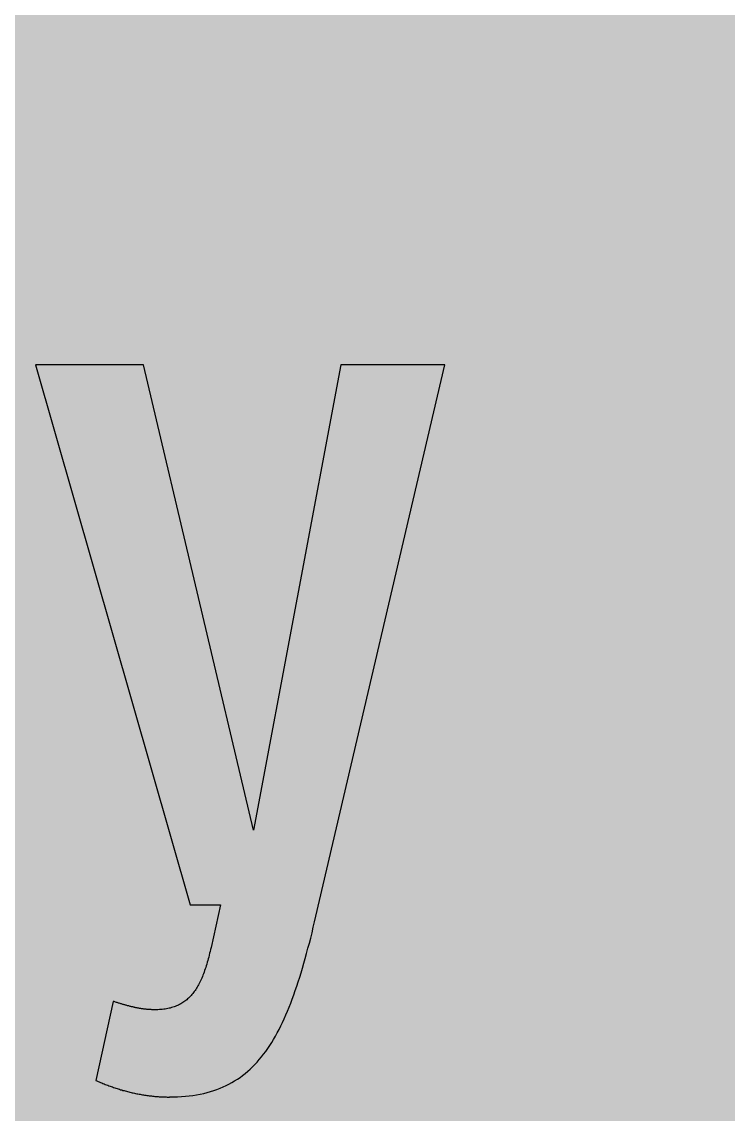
# Model space of a CAD drawing. Header units: millimetres. Extents: x 0 to 212, y 0 to 116.
# Drawn here: x 136.44 to 160.41, y 21.17 to 58.26 of the extents above; entities that cross this region are included whole.
import ezdxf

# ---------------------------------------------------------------- set-up
doc = ezdxf.new("R2010")
doc.units = ezdxf.units.MM

msp = doc.modelspace()

# ---------------------------------------------------------------- hatches: boundary and pattern name
for color, points in [(254, [(14.1633, 0.0536), (13.9878, 0.0533), (13.8125, 0.0559), (13.6373, 0.061), (13.462, 0.0686), (13.2893, 0.0787), (13.114, 0.0914), (12.9413, 0.1041), (12.7686, 0.1219), (12.5959, 0.1397), (12.4231, 0.16), (12.2504, 0.1829), (12.0777, 0.2057), (11.9075, 0.2337), (11.7373, 0.2616), (11.5672, 0.2921), (11.397, 0.3251), (11.2268, 0.3607), (11.0592, 0.3988), (10.8915, 0.4369), (10.7239, 0.4775), (10.5562, 0.5207), (10.3886, 0.5664), (10.2235, 0.6121), (10.0584, 0.6629), (9.8933, 0.7137), (9.7307, 0.7671), (9.5682, 0.8204), (9.4056, 0.8788), (9.2431, 0.9373), (9.083, 0.9982), (8.923, 1.0617), (8.763, 1.1252), (8.6055, 1.1938), (8.4455, 1.2624), (8.2906, 1.331), (8.1331, 1.4046), (7.9781, 1.4783), (7.8232, 1.5545), (7.6708, 1.6332), (7.5184, 1.7145), (7.366, 1.7958), (7.2161, 1.8796), (7.0663, 1.966), (6.919, 2.0523), (6.7716, 2.1438), (6.6243, 2.2352), (6.4795, 2.3266), (6.3348, 2.4232), (6.19, 2.5197), (6.0477, 2.6187), (5.908, 2.7178), (5.7683, 2.8194), (5.6286, 2.9235), (5.4915, 3.0302), (5.3543, 3.1369), (5.2197, 3.2461), (5.0851, 3.3579), (4.953, 3.4722), (4.8209, 3.5865), (4.6914, 3.7033), (4.5644, 3.8202), (4.4348, 3.9395), (4.3104, 4.0615), (4.1859, 4.1859), (4.0615, 4.3104), (3.9395, 4.4348), (3.8202, 4.5618), (3.7033, 4.6914), (3.5865, 4.8209), (3.4722, 4.953), (3.3579, 5.0851), (3.2487, 5.2197), (3.1369, 5.3543), (3.0302, 5.4915), (2.9235, 5.6286), (2.8194, 5.7683), (2.7178, 5.908), (2.6187, 6.0477), (2.5197, 6.19), (2.4232, 6.3348), (2.3266, 6.477), (2.2352, 6.6243), (2.1438, 6.7691), (2.0523, 6.919), (1.966, 7.0663), (1.8796, 7.2161), (1.7958, 7.366), (1.7145, 7.5184), (1.6332, 7.6708), (1.5545, 7.8232), (1.4783, 7.9781), (1.4046, 8.1331), (1.331, 8.2906), (1.2598, 8.4455), (1.1913, 8.603), (1.1252, 8.763), (1.0592, 8.923), (0.9982, 9.083), (0.9373, 9.2431), (0.8763, 9.4056), (0.8204, 9.5682), (0.7645, 9.7307), (0.7112, 9.8933), (0.6604, 10.0584), (0.6121, 10.2235), (0.5639, 10.3911), (0.5207, 10.5562), (0.4775, 10.7239), (0.4343, 10.8915), (0.3962, 11.0592), (0.3607, 11.2268), (0.3251, 11.397), (0.2921, 11.5672), (0.2616, 11.7373), (0.2311, 11.9075), (0.2057, 12.0802), (0.1803, 12.2504), (0.1575, 12.4231), (0.1372, 12.5959), (0.1194, 12.7686), (0.1041, 12.9413), (0.0889, 13.1166), (0.0787, 13.2893), (0.0686, 13.4645), (0.061, 13.6373), (0.0559, 13.8125), (0.0508, 13.9878), (0.0508, 14.163), (0.0522, 102.3592), (0.0508, 102.5322), (0.0559, 102.7074), (0.061, 102.8827), (0.0686, 103.058), (0.0787, 103.2307), (0.0889, 103.4059), (0.1041, 103.5787), (0.1194, 103.7514), (0.1372, 103.9241), (0.1575, 104.0968), (0.1803, 104.2695), (0.2057, 104.4423), (0.2311, 104.6124), (0.2616, 104.7826), (0.2921, 104.9528), (0.3251, 105.123), (0.3607, 105.2932), (0.3962, 105.4608), (0.4343, 105.6284), (0.4775, 105.7961), (0.5207, 105.9637), (0.5639, 106.1314), (0.6121, 106.2965), (0.6604, 106.4616), (0.7112, 106.6267), (0.7645, 106.7892), (0.8204, 106.9518), (0.8763, 107.1143), (0.9373, 107.2769), (0.9982, 107.4369), (1.0592, 107.5969), (1.1252, 107.757), (1.1913, 107.9144), (1.2598, 108.0745), (1.331, 108.2294), (1.4046, 108.3869), (1.4783, 108.5418), (1.5545, 108.6968), (1.6332, 108.8492), (1.7145, 109.0016), (1.7958, 109.154), (1.8796, 109.3038), (1.966, 109.4537), (2.0523, 109.601), (2.1438, 109.7483), (2.2352, 109.8956), (2.3266, 110.0404), (2.4232, 110.1852), (2.5197, 110.33), (2.6187, 110.4722), (2.7178, 110.6119), (2.8194, 110.7516), (2.9235, 110.8913), (3.0302, 111.0285), (3.1369, 111.1656), (3.2487, 111.3003), (3.3579, 111.4349), (3.4722, 111.567), (3.5865, 111.699), (3.7033, 111.8286), (3.8202, 111.9556), (3.9395, 112.0851), (4.0615, 112.2096), (4.1859, 112.334), (4.3104, 112.4585), (4.4348, 112.5804), (4.5644, 112.6998), (4.6914, 112.8166), (4.8209, 112.9335), (4.953, 113.0478), (5.0851, 113.1621), (5.2197, 113.2713), (5.3543, 113.3831), (5.4915, 113.4897), (5.6286, 113.5964), (5.7683, 113.7006), (5.908, 113.8022), (6.0477, 113.9012), (6.19, 114.0003), (6.3348, 114.0968), (6.4795, 114.1933), (6.6243, 114.2848), (6.7716, 114.3762), (6.919, 114.4676), (7.0663, 114.554), (7.2161, 114.6404), (7.366, 114.7242), (7.5184, 114.8055), (7.6708, 114.8867), (7.8232, 114.9655), (7.9781, 115.0417), (8.1331, 115.1153), (8.2906, 115.189), (8.4455, 115.2601), (8.6055, 115.3287), (8.763, 115.3947), (8.923, 115.4608), (9.083, 115.5217), (9.2431, 115.5827), (9.4056, 115.6437), (9.5682, 115.6995), (9.7307, 115.7554), (9.8933, 115.8088), (10.0584, 115.8596), (10.2235, 115.9078), (10.3886, 115.9561), (10.5562, 115.9993), (10.7239, 116.0424), (10.8915, 116.0856), (11.0592, 116.1237), (11.2268, 116.1593), (11.397, 116.1948), (11.5672, 116.2279), (11.7373, 116.2583), (11.9075, 116.2888), (12.0777, 116.3142), (12.2504, 116.3396), (12.4231, 116.3625), (12.5959, 116.3828), (12.7686, 116.4006), (12.9413, 116.4158), (13.114, 116.4311), (13.2893, 116.4412), (13.462, 116.4514), (13.6373, 116.459), (13.8125, 116.4641), (13.9878, 116.4692), (14.163, 116.4692), (197.6078, 116.4703), (197.7822, 116.4692), (197.9574, 116.4641), (198.1327, 116.459), (198.3054, 116.4514), (198.4807, 116.4412), (198.6534, 116.4311), (198.8287, 116.4158), (199.0014, 116.4006), (199.1741, 116.3828), (199.3468, 116.3625), (199.5195, 116.3396), (199.6897, 116.3142), (199.8624, 116.2888), (200.0326, 116.2583), (200.2028, 116.2279), (200.373, 116.1948), (200.5432, 116.1593), (200.7108, 116.1237), (200.8784, 116.0856), (201.0461, 116.0424), (201.2137, 115.9993), (201.3788, 115.9561), (201.5465, 115.9078), (201.7116, 115.8596), (201.8767, 115.8088), (202.0392, 115.7554), (202.2018, 115.6995), (202.3643, 115.6437), (202.5269, 115.5827), (202.6869, 115.5217), (202.8469, 115.4608), (203.007, 115.3947), (203.167, 115.3287), (203.3245, 115.2601), (203.4794, 115.189), (203.6369, 115.1153), (203.7918, 115.0417), (203.9468, 114.9655), (204.0992, 114.8867), (204.2516, 114.8055), (204.404, 114.7242), (204.5538, 114.6404), (204.7037, 114.554), (204.8535, 114.4676), (205.0009, 114.3762), (205.1456, 114.2848), (205.293, 114.1933), (205.4352, 114.0968), (205.58, 114.0003), (205.7222, 113.9012), (205.8619, 113.8022), (206.0016, 113.7006), (206.1413, 113.5964), (206.2785, 113.4897), (206.4156, 113.3831), (206.5503, 113.2713), (206.6849, 113.1621), (206.817, 113.0478), (206.949, 112.9335), (207.0786, 112.8166), (207.2081, 112.6998), (207.3351, 112.5804), (207.4596, 112.4585), (207.584, 112.334), (207.7085, 112.2096), (207.8304, 112.0851), (207.9498, 111.9556), (208.0666, 111.8286), (208.1835, 111.699), (208.2978, 111.567), (208.4121, 111.4349), (208.5238, 111.3003), (208.6331, 111.1656), (208.7397, 111.0285), (208.8464, 110.8913), (208.9506, 110.7516), (209.0522, 110.6119), (209.1512, 110.4722), (209.2503, 110.33), (209.3468, 110.1852), (209.4433, 110.0404), (209.5348, 109.8956), (209.6262, 109.7483), (209.7176, 109.601), (209.804, 109.4537), (209.8904, 109.3038), (209.9742, 109.154), (210.0555, 109.0016), (210.1367, 108.8492), (210.2155, 108.6968), (210.2917, 108.5418), (210.3653, 108.3869), (210.439, 108.2294), (210.5076, 108.0745), (210.5762, 107.9144), (210.6447, 107.757), (210.7082, 107.5969), (210.7717, 107.4369), (210.8327, 107.2769), (210.8911, 107.1143), (210.9495, 106.9518), (211.0029, 106.7892), (211.0562, 106.6267), (211.107, 106.4616), (211.1578, 106.2965), (211.2035, 106.1314), (211.2493, 105.9637), (211.2924, 105.7961), (211.3331, 105.6284), (211.3712, 105.4608), (211.4093, 105.2932), (211.4448, 105.123), (211.4779, 104.9528), (211.5083, 104.7826), (211.5363, 104.6124), (211.5642, 104.4423), (211.5871, 104.2695), (211.6099, 104.0968), (211.6303, 103.9241), (211.648, 103.7514), (211.6658, 103.5787), (211.6785, 103.4059), (211.6912, 103.2307), (211.7014, 103.058), (211.709, 102.8827), (211.7141, 102.7074), (211.7166, 102.5322), (211.7166, 102.3569), (211.7189, 14.1647), (211.7166, 13.9878), (211.7141, 13.8125), (211.709, 13.6373), (211.7014, 13.4645), (211.6912, 13.2893), (211.6785, 13.1166), (211.6658, 12.9413), (211.648, 12.7686), (211.6303, 12.5959), (211.6099, 12.4231), (211.5871, 12.2504), (211.5642, 12.0802), (211.5363, 11.9075), (211.5083, 11.7373), (211.4779, 11.5672), (211.4448, 11.397), (211.4093, 11.2268), (211.3712, 11.0592), (211.3331, 10.8915), (211.2924, 10.7239), (211.2493, 10.5562), (211.2035, 10.3911), (211.1578, 10.2235), (211.107, 10.0584), (211.0562, 9.8933), (211.0029, 9.7307), (210.9495, 9.5682), (210.8911, 9.4056), (210.8327, 9.2431), (210.7717, 9.083), (210.7082, 8.923), (210.6447, 8.763), (210.5762, 8.603), (210.5076, 8.4455), (210.439, 8.2906), (210.3653, 8.1331), (210.2917, 7.9781), (210.2155, 7.8232), (210.1367, 7.6708), (210.0555, 7.5184), (209.9742, 7.366), (209.8904, 7.2161), (209.804, 7.0663), (209.7176, 6.919), (209.6262, 6.7691), (209.5348, 6.6243), (209.4433, 6.477), (209.3468, 6.3348), (209.2503, 6.19), (209.1512, 6.0477), (209.0522, 5.908), (208.9506, 5.7683), (208.8464, 5.6286), (208.7397, 5.4915), (208.6331, 5.3543), (208.5238, 5.2197), (208.4121, 5.0851), (208.2978, 4.953), (208.1835, 4.8209), (208.0666, 4.6914), (207.9498, 4.5618), (207.8304, 4.4348), (207.7085, 4.3104), (207.584, 4.1859), (207.4596, 4.0615), (207.3351, 3.9395), (207.2081, 3.8202), (207.0786, 3.7033), (206.949, 3.5865), (206.817, 3.4722), (206.6849, 3.3579), (206.5503, 3.2461), (206.4156, 3.1369), (206.2785, 3.0302), (206.1413, 2.9235), (206.0016, 2.8194), (205.8619, 2.7178), (205.7222, 2.6187), (205.58, 2.5197), (205.4352, 2.4232), (205.293, 2.3266), (205.1456, 2.2352), (205.0009, 2.1438), (204.8535, 2.0523), (204.7037, 1.966), (204.5538, 1.8796), (204.404, 1.7958), (204.2516, 1.7145), (204.0992, 1.6332), (203.9468, 1.5545), (203.7918, 1.4783), (203.6369, 1.4046), (203.4794, 1.331), (203.3245, 1.2624), (203.167, 1.1938), (203.007, 1.1252), (202.8469, 1.0617), (202.6869, 0.9982), (202.5269, 0.9373), (202.3643, 0.8788), (202.2018, 0.8204), (202.0392, 0.7671), (201.8767, 0.7137), (201.7116, 0.6629), (201.5465, 0.6121), (201.3788, 0.5664), (201.2137, 0.5207), (201.0461, 0.4775), (200.8784, 0.4369), (200.7108, 0.3988), (200.5432, 0.3607), (200.373, 0.3251), (200.2028, 0.2921), (200.0326, 0.2616), (199.8624, 0.2337), (199.6897, 0.2057), (199.5195, 0.1829), (199.3468, 0.16), (199.1741, 0.1397), (199.0014, 0.1219), (198.8287, 0.1041), (198.6534, 0.0914), (198.4807, 0.0787), (198.3054, 0.0686), (198.1327, 0.061), (197.9574, 0.0559), (197.7822, 0.0533), (197.6069, 0.0533)]), (59, [(141.4459, 21.7494), (141.5847, 21.75), (141.7244, 21.7551), (141.859, 21.7627), (141.9911, 21.7729), (142.1181, 21.7856), (142.2451, 21.8034), (142.3695, 21.8237), (142.4915, 21.8465), (142.6083, 21.8719), (142.7251, 21.8999), (142.8394, 21.9329), (142.9487, 21.9659), (143.0579, 22.004), (143.1646, 22.0447), (143.2662, 22.0904), (143.3678, 22.1361), (143.4668, 22.1869), (143.5633, 22.2402), (143.6599, 22.2961), (143.7513, 22.3545), (143.8427, 22.4155), (143.9291, 22.4815), (144.0155, 22.5501), (144.1018, 22.6212), (144.1831, 22.6949), (144.2644, 22.7711), (144.3431, 22.8524), (144.4219, 22.9337), (144.4955, 23.02), (144.5692, 23.1089), (144.6428, 23.2004), (144.714, 23.2969), (144.7825, 23.3934), (144.8486, 23.495), (144.9172, 23.5991), (144.9807, 23.7058), (145.0442, 23.815), (145.1077, 23.9268), (145.1686, 24.0436), (145.227, 24.1605), (145.2855, 24.2824), (145.3439, 24.4069), (145.3998, 24.5339), (145.4556, 24.6634), (145.509, 24.798), (145.5623, 24.9352), (145.6157, 25.0723), (145.6665, 25.2146), (145.7173, 25.3594), (145.7681, 25.5092), (145.8189, 25.6591), (145.8671, 25.814), (145.9154, 25.969), (145.9636, 26.129), (146.0094, 26.2915), (146.0576, 26.4566), (146.1033, 26.6268), (146.1491, 26.797), (146.1948, 26.9723), (146.2405, 27.1475), (146.2862, 27.3279), (146.3294, 27.5107), (146.3751, 27.6962), (146.4183, 27.8867), (150.7945, 46.6189), (147.2667, 46.6189), (144.3041, 30.8155), (140.564, 46.6189), (136.8958, 46.6189), (142.1515, 28.2758), (143.1756, 28.2758), (142.857, 26.8287), (142.842, 26.7614), (142.8267, 26.6929), (142.809, 26.6294), (142.7937, 26.5659), (142.7785, 26.5024), (142.7632, 26.4414), (142.7455, 26.3804), (142.7302, 26.322), (142.7124, 26.2636), (142.6947, 26.2052), (142.6769, 26.1493), (142.6591, 26.096), (142.6413, 26.0401), (142.621, 25.9893), (142.6032, 25.9359), (142.5829, 25.8851), (142.5626, 25.8369), (142.5423, 25.7886), (142.5219, 25.7404), (142.5016, 25.6946), (142.4788, 25.6515), (142.4584, 25.6057), (142.4356, 25.5626), (142.4127, 25.5219), (142.3873, 25.4813), (142.3645, 25.4406), (142.3391, 25.4025), (142.3137, 25.3644), (142.2883, 25.3289), (142.2629, 25.2933), (142.2349, 25.2603), (142.207, 25.2273), (142.179, 25.1943), (142.1511, 25.1638), (142.1232, 25.1333), (142.0927, 25.1054), (142.0622, 25.0774), (142.0317, 25.0495), (141.9987, 25.0241), (141.9657, 24.9987), (141.9327, 24.9758), (141.8996, 24.953), (141.8641, 24.9301), (141.8285, 24.9098), (141.793, 24.8895), (141.7574, 24.8717), (141.7193, 24.8539), (141.6812, 24.8387), (141.6406, 24.8234), (141.6025, 24.8082), (141.5618, 24.7955), (141.5186, 24.7828), (141.4755, 24.7701), (141.4323, 24.7599), (141.3891, 24.7498), (141.3434, 24.7421), (141.2977, 24.7345), (141.2519, 24.7294), (141.2037, 24.7244), (141.1554, 24.7193), (141.1046, 24.7142), (141.0564, 24.7117), (141.003, 24.7117), (140.9522, 24.7117), (140.9294, 24.7117), (140.909, 24.7117), (140.8862, 24.7117), (140.8659, 24.7117), (140.8455, 24.7117), (140.8252, 24.7142), (140.8024, 24.7142), (140.782, 24.7167), (140.7617, 24.7167), (140.7414, 24.7193), (140.7185, 24.7193), (140.6982, 24.7218), (140.6779, 24.7244), (140.6576, 24.7269), (140.6373, 24.7269), (140.6169, 24.7294), (140.5966, 24.732), (140.5763, 24.7345), (140.556, 24.7371), (140.5331, 24.7396), (140.5128, 24.7447), (140.4925, 24.7472), (140.4722, 24.7498), (140.4518, 24.7548), (140.4315, 24.7574), (140.4112, 24.7599), (140.3909, 24.765), (140.368, 24.7675), (140.3477, 24.7726), (140.3274, 24.7777), (140.3071, 24.7802), (140.2842, 24.7853), (140.2639, 24.7904), (140.2436, 24.7955), (140.2207, 24.8006), (140.2004, 24.8056), (140.1775, 24.8107), (140.1572, 24.8158), (140.1343, 24.8209), (140.114, 24.826), (140.0912, 24.831), (140.0683, 24.8387), (140.048, 24.8437), (140.0251, 24.8488), (140.0023, 24.8564), (139.9794, 24.8615), (139.9565, 24.8691), (139.9337, 24.8742), (139.9108, 24.8818), (139.888, 24.8869), (139.8651, 24.8945), (139.8397, 24.9022), (139.8168, 24.9098), (139.7914, 24.9149), (139.7686, 24.9225), (139.7432, 24.9301), (139.7203, 24.9377), (139.6949, 24.9453), (139.6695, 24.953), (139.6441, 24.9606), (139.6187, 24.9682), (139.5933, 24.9758), (139.5654, 24.986), (139.54, 24.9936), (138.9422, 22.3128), (138.9812, 22.2936), (139.0244, 22.2758), (139.065, 22.258), (139.1056, 22.2402), (139.1463, 22.225), (139.1869, 22.2072), (139.2276, 22.192), (139.2682, 22.1767), (139.3088, 22.1615), (139.3495, 22.1463), (139.3901, 22.131), (139.4308, 22.1158), (139.4689, 22.1005), (139.5095, 22.0878), (139.5501, 22.0726), (139.5908, 22.0599), (139.6289, 22.0472), (139.6695, 22.0345), (139.7102, 22.0218), (139.7483, 22.0091), (139.7889, 21.9964), (139.827, 21.9862), (139.8676, 21.9735), (139.9057, 21.9634), (139.9464, 21.9532), (139.9845, 21.9431), (140.0251, 21.9329), (140.0632, 21.9227), (140.1013, 21.9126), (140.142, 21.9024), (140.1801, 21.8948), (140.2182, 21.8846), (140.2588, 21.877), (140.2969, 21.8669), (140.335, 21.8592), (140.3731, 21.8516), (140.4137, 21.844), (140.4518, 21.8389), (140.4899, 21.8313), (140.528, 21.8237), (140.5661, 21.8186), (140.6042, 21.811), (140.6423, 21.8059), (140.683, 21.8008), (140.7211, 21.7957), (140.7592, 21.7907), (140.7973, 21.7856), (140.8354, 21.783), (140.8735, 21.778), (140.9116, 21.7729), (140.9497, 21.7703), (140.9878, 21.7678), (141.0259, 21.7627), (141.064, 21.7602), (141.1021, 21.7576), (141.1402, 21.7576), (141.1783, 21.7551), (141.2164, 21.7526), (141.2545, 21.7526), (141.2926, 21.75), (141.3307, 21.75), (141.3688, 21.7475), (141.4069, 21.7475), (141.445, 21.7475)])]:
    msp.add_hatch(color=color).paths.add_polyline_path(points)

# ---------------------------------------------------------------- linework, layer by layer
at = {"color": 59}
msp.add_lwpolyline([(141.4459, 21.7494), (141.5847, 21.75), (141.7244, 21.7551), (141.859, 21.7627), (141.9911, 21.7729), (142.1181, 21.7856), (142.2451, 21.8034), (142.3695, 21.8237), (142.4915, 21.8465), (142.6083, 21.8719), (142.7251, 21.8999), (142.8394, 21.9329), (142.9487, 21.9659), (143.0579, 22.004), (143.1646, 22.0447), (143.2662, 22.0904), (143.3678, 22.1361), (143.4668, 22.1869), (143.5633, 22.2402), (143.6599, 22.2961), (143.7513, 22.3545), (143.8427, 22.4155), (143.9291, 22.4815), (144.0155, 22.5501), (144.1018, 22.6212), (144.1831, 22.6949), (144.2644, 22.7711), (144.3431, 22.8524), (144.4219, 22.9337), (144.4955, 23.02), (144.5692, 23.1089), (144.6428, 23.2004), (144.714, 23.2969), (144.7825, 23.3934), (144.8486, 23.495), (144.9172, 23.5991), (144.9807, 23.7058), (145.0442, 23.815), (145.1077, 23.9268), (145.1686, 24.0436), (145.227, 24.1605), (145.2855, 24.2824), (145.3439, 24.4069), (145.3998, 24.5339), (145.4556, 24.6634), (145.509, 24.798), (145.5623, 24.9352), (145.6157, 25.0723), (145.6665, 25.2146), (145.7173, 25.3594), (145.7681, 25.5092), (145.8189, 25.6591), (145.8671, 25.814), (145.9154, 25.969), (145.9636, 26.129), (146.0094, 26.2915), (146.0576, 26.4566), (146.1033, 26.6268), (146.1491, 26.797), (146.1948, 26.9723), (146.2405, 27.1475), (146.2862, 27.3279), (146.3294, 27.5107), (146.3751, 27.6962), (146.4183, 27.8867), (150.7945, 46.6189), (147.2667, 46.6189), (144.3041, 30.8155), (140.564, 46.6189), (136.8958, 46.6189), (142.1515, 28.2758), (143.1756, 28.2758), (142.857, 26.8287), (142.842, 26.7614), (142.8267, 26.6929), (142.809, 26.6294), (142.7937, 26.5659), (142.7785, 26.5024), (142.7632, 26.4414), (142.7455, 26.3804), (142.7302, 26.322), (142.7124, 26.2636), (142.6947, 26.2052), (142.6769, 26.1493), (142.6591, 26.096), (142.6413, 26.0401), (142.621, 25.9893), (142.6032, 25.9359), (142.5829, 25.8851), (142.5626, 25.8369), (142.5423, 25.7886), (142.5219, 25.7404), (142.5016, 25.6946), (142.4788, 25.6515), (142.4584, 25.6057), (142.4356, 25.5626), (142.4127, 25.5219), (142.3873, 25.4813), (142.3645, 25.4406), (142.3391, 25.4025), (142.3137, 25.3644), (142.2883, 25.3289), (142.2629, 25.2933), (142.2349, 25.2603), (142.207, 25.2273), (142.179, 25.1943), (142.1511, 25.1638), (142.1232, 25.1333), (142.0927, 25.1054), (142.0622, 25.0774), (142.0317, 25.0495), (141.9987, 25.0241), (141.9657, 24.9987), (141.9327, 24.9758), (141.8996, 24.953), (141.8641, 24.9301), (141.8285, 24.9098), (141.793, 24.8895), (141.7574, 24.8717), (141.7193, 24.8539), (141.6812, 24.8387), (141.6406, 24.8234), (141.6025, 24.8082), (141.5618, 24.7955), (141.5186, 24.7828), (141.4755, 24.7701), (141.4323, 24.7599), (141.3891, 24.7498), (141.3434, 24.7421), (141.2977, 24.7345), (141.2519, 24.7294), (141.2037, 24.7244), (141.1554, 24.7193), (141.1046, 24.7142), (141.0564, 24.7117), (141.003, 24.7117), (140.9522, 24.7117), (140.9294, 24.7117), (140.909, 24.7117), (140.8862, 24.7117), (140.8659, 24.7117), (140.8455, 24.7117), (140.8252, 24.7142), (140.8024, 24.7142), (140.782, 24.7167), (140.7617, 24.7167), (140.7414, 24.7193), (140.7185, 24.7193), (140.6982, 24.7218), (140.6779, 24.7244), (140.6576, 24.7269), (140.6373, 24.7269), (140.6169, 24.7294), (140.5966, 24.732), (140.5763, 24.7345), (140.556, 24.7371), (140.5331, 24.7396), (140.5128, 24.7447), (140.4925, 24.7472), (140.4722, 24.7498), (140.4518, 24.7548), (140.4315, 24.7574), (140.4112, 24.7599), (140.3909, 24.765), (140.368, 24.7675), (140.3477, 24.7726), (140.3274, 24.7777), (140.3071, 24.7802), (140.2842, 24.7853), (140.2639, 24.7904), (140.2436, 24.7955), (140.2207, 24.8006), (140.2004, 24.8056), (140.1775, 24.8107), (140.1572, 24.8158), (140.1343, 24.8209), (140.114, 24.826), (140.0912, 24.831), (140.0683, 24.8387), (140.048, 24.8437), (140.0251, 24.8488), (140.0023, 24.8564), (139.9794, 24.8615), (139.9565, 24.8691), (139.9337, 24.8742), (139.9108, 24.8818), (139.888, 24.8869), (139.8651, 24.8945), (139.8397, 24.9022), (139.8168, 24.9098), (139.7914, 24.9149), (139.7686, 24.9225), (139.7432, 24.9301), (139.7203, 24.9377), (139.6949, 24.9453), (139.6695, 24.953), (139.6441, 24.9606), (139.6187, 24.9682), (139.5933, 24.9758), (139.5654, 24.986), (139.54, 24.9936), (138.9422, 22.3128), (138.9812, 22.2936), (139.0244, 22.2758), (139.065, 22.258), (139.1056, 22.2402), (139.1463, 22.225), (139.1869, 22.2072), (139.2276, 22.192), (139.2682, 22.1767), (139.3088, 22.1615), (139.3495, 22.1463), (139.3901, 22.131), (139.4308, 22.1158), (139.4689, 22.1005), (139.5095, 22.0878), (139.5501, 22.0726), (139.5908, 22.0599), (139.6289, 22.0472), (139.6695, 22.0345), (139.7102, 22.0218), (139.7483, 22.0091), (139.7889, 21.9964), (139.827, 21.9862), (139.8676, 21.9735), (139.9057, 21.9634), (139.9464, 21.9532), (139.9845, 21.9431), (140.0251, 21.9329), (140.0632, 21.9227), (140.1013, 21.9126), (140.142, 21.9024), (140.1801, 21.8948), (140.2182, 21.8846), (140.2588, 21.877), (140.2969, 21.8669), (140.335, 21.8592), (140.3731, 21.8516), (140.4137, 21.844), (140.4518, 21.8389), (140.4899, 21.8313), (140.528, 21.8237), (140.5661, 21.8186), (140.6042, 21.811), (140.6423, 21.8059), (140.683, 21.8008), (140.7211, 21.7957), (140.7592, 21.7907), (140.7973, 21.7856), (140.8354, 21.783), (140.8735, 21.778), (140.9116, 21.7729), (140.9497, 21.7703), (140.9878, 21.7678), (141.0259, 21.7627), (141.064, 21.7602), (141.1021, 21.7576), (141.1402, 21.7576), (141.1783, 21.7551), (141.2164, 21.7526), (141.2545, 21.7526), (141.2926, 21.75), (141.3307, 21.75), (141.3688, 21.7475), (141.4069, 21.7475), (141.445, 21.7475), (141.4459, 21.7494)], dxfattribs=at)

doc.saveas('drawing.dxf')
